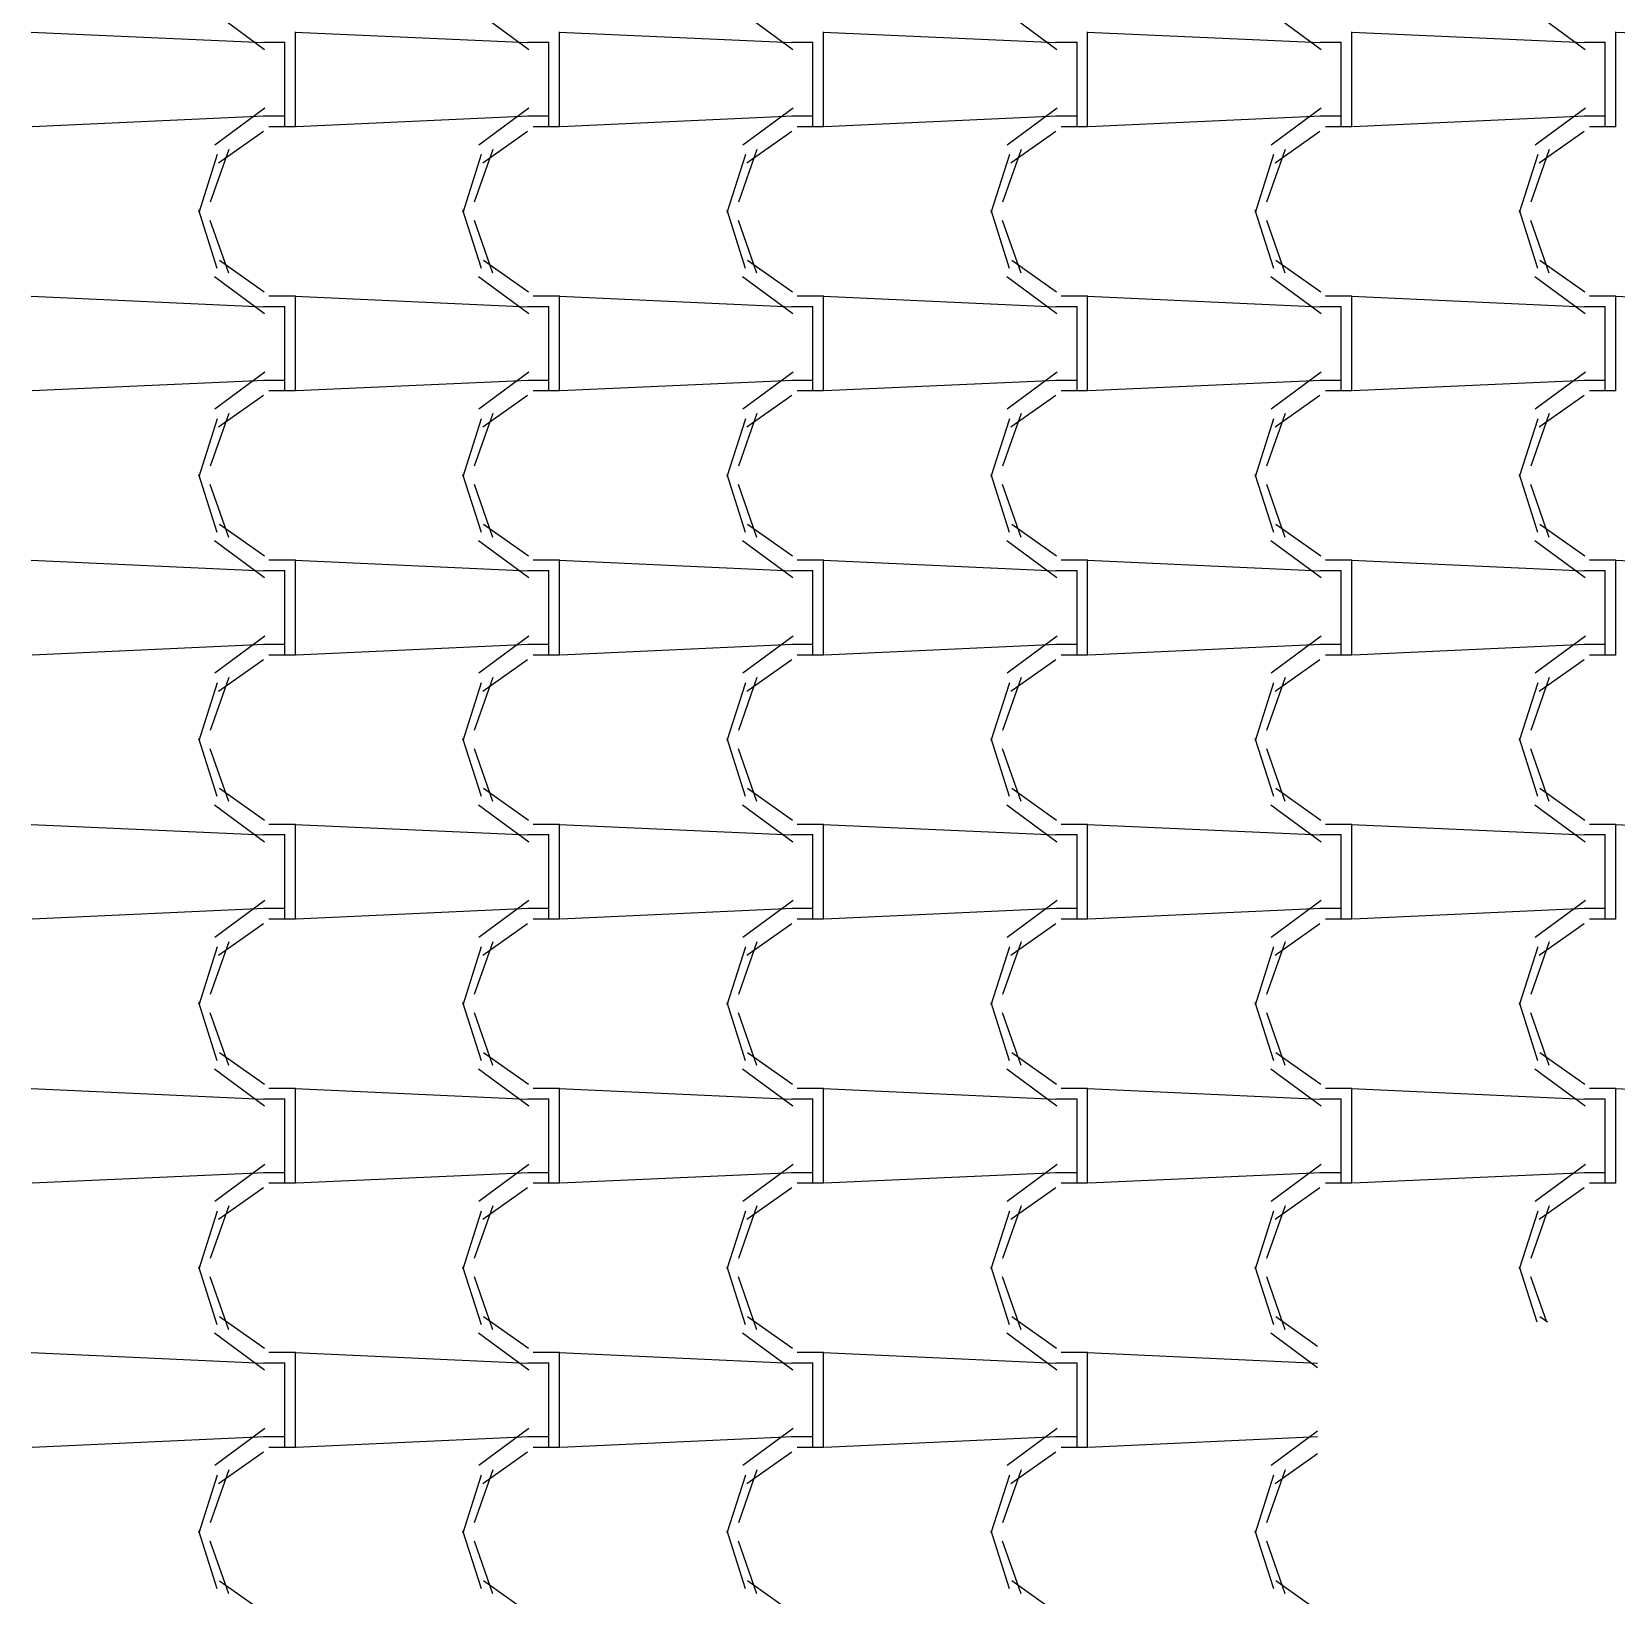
# Model space of a CAD drawing. Header units: millimetres. Extents: x -336 to -33, y -135 to 770.
# Drawn here: x -176.751 to -174.951, y 729.912 to 731.689 of the extents above; entities that cross this region are included whole.
import ezdxf

# ---------------------------------------------------------------- set-up
doc = ezdxf.new("R2010")
doc.units = ezdxf.units.MM
doc.header["$LTSCALE"] = 50
doc.header["$MEASUREMENT"] = 0
doc.layers.add('-HIDRO', color=8, linetype='CONTINUOUS')

msp = doc.modelspace()

# ---------------------------------------------------------------- linework, layer by layer
at = {"layer": '-HIDRO', "linetype": 'Continuous'}
for p, q in [((-176.5436, 731.7104), (-176.4866, 731.6684)), ((-176.2436, 731.7104), (-176.1866, 731.6684)), ((-175.9436, 731.7104), (-175.8866, 731.6684)), ((-175.6436, 731.7104), (-175.5866, 731.6684)), ((-175.3436, 731.7104), (-175.2866, 731.6684)), ((-175.0436, 731.7104), (-174.9866, 731.6684)), ((-176.4878, 731.6758), (-176.7518, 731.6878)), ((-176.1878, 731.6758), (-176.4518, 731.6878)), ((-176.4517, 731.5925), (-176.4517, 731.6885)), ((-175.8878, 731.6758), (-176.1518, 731.6878)), ((-176.1517, 731.5925), (-176.1517, 731.6885)), ((-175.5878, 731.6758), (-175.8518, 731.6878)), ((-175.8517, 731.5925), (-175.8517, 731.6885)), ((-175.2878, 731.6758), (-175.5518, 731.6878)), ((-175.5517, 731.5925), (-175.5517, 731.6885)), ((-174.9878, 731.6758), (-175.2518, 731.6878)), ((-175.2517, 731.5925), (-175.2517, 731.6885)), ((-174.6878, 731.6758), (-174.9518, 731.6878)), ((-174.9517, 731.5925), (-174.9517, 731.6885)), ((-176.4877, 731.6765), (-176.4637, 731.6765)), ((-176.4637, 731.5925), (-176.4637, 731.6765)), ((-176.1877, 731.6765), (-176.1637, 731.6765)), ((-176.1637, 731.5925), (-176.1637, 731.6765)), ((-175.8877, 731.6765), (-175.8637, 731.6765)), ((-175.8637, 731.5925), (-175.8637, 731.6765)), ((-175.5877, 731.6765), (-175.5637, 731.6765)), ((-175.5637, 731.5925), (-175.5637, 731.6765)), ((-175.2877, 731.6765), (-175.2637, 731.6765)), ((-175.2637, 731.5925), (-175.2637, 731.6765)), ((-174.9877, 731.6765), (-174.9637, 731.6765)), ((-174.9637, 731.5925), (-174.9637, 731.6765)), ((-176.4866, 731.5925), (-176.7506, 731.5805)), ((-176.4863, 731.6018), (-176.5433, 731.5598)), ((-176.4637, 731.5925), (-176.4877, 731.5925)), ((-176.4637, 731.5805), (-176.4637, 731.5925)), ((-176.4517, 731.5805), (-176.4517, 731.5925)), ((-176.1866, 731.5925), (-176.4506, 731.5805)), ((-176.1863, 731.6018), (-176.2433, 731.5598)), ((-176.1637, 731.5925), (-176.1877, 731.5925)), ((-176.1637, 731.5805), (-176.1637, 731.5925)), ((-176.1517, 731.5805), (-176.1517, 731.5925)), ((-175.8866, 731.5925), (-176.1506, 731.5805)), ((-175.8863, 731.6018), (-175.9433, 731.5598)), ((-175.8637, 731.5925), (-175.8877, 731.5925)), ((-175.8637, 731.5805), (-175.8637, 731.5925)), ((-175.8517, 731.5805), (-175.8517, 731.5925)), ((-175.5866, 731.5925), (-175.8506, 731.5805)), ((-175.5863, 731.6018), (-175.6433, 731.5598)), ((-175.5637, 731.5925), (-175.5877, 731.5925)), ((-175.5637, 731.5805), (-175.5637, 731.5925)), ((-175.5517, 731.5805), (-175.5517, 731.5925)), ((-175.2866, 731.5925), (-175.5506, 731.5805)), ((-175.2863, 731.6018), (-175.3433, 731.5598)), ((-175.2637, 731.5925), (-175.2877, 731.5925)), ((-175.2637, 731.5805), (-175.2637, 731.5925)), ((-175.2517, 731.5805), (-175.2517, 731.5925)), ((-174.9866, 731.5925), (-175.2506, 731.5805)), ((-174.9863, 731.6018), (-175.0433, 731.5598)), ((-174.9637, 731.5925), (-174.9877, 731.5925)), ((-174.9637, 731.5805), (-174.9637, 731.5925)), ((-174.9517, 731.5805), (-174.9517, 731.5925)), ((-176.4878, 731.5752), (-176.5388, 731.5392)), ((-176.4517, 731.5805), (-176.4817, 731.5805)), ((-176.1878, 731.5752), (-176.2388, 731.5392)), ((-176.1517, 731.5805), (-176.1817, 731.5805)), ((-175.8878, 731.5752), (-175.9388, 731.5392)), ((-175.8517, 731.5805), (-175.8817, 731.5805)), ((-175.5878, 731.5752), (-175.6388, 731.5392)), ((-175.5517, 731.5805), (-175.5817, 731.5805)), ((-175.2878, 731.5752), (-175.3388, 731.5392)), ((-175.2517, 731.5805), (-175.2817, 731.5805)), ((-174.9878, 731.5752), (-175.0388, 731.5392)), ((-174.9517, 731.5805), (-174.9817, 731.5805)), ((-176.5405, 731.5489), (-176.5615, 731.4829)), ((-176.5274, 731.5549), (-176.5484, 731.4949)), ((-176.2405, 731.5489), (-176.2615, 731.4829)), ((-176.2274, 731.5549), (-176.2484, 731.4949)), ((-175.9405, 731.5489), (-175.9615, 731.4829)), ((-175.9274, 731.5549), (-175.9484, 731.4949)), ((-175.6405, 731.5489), (-175.6615, 731.4829)), ((-175.6274, 731.5549), (-175.6484, 731.4949)), ((-175.3405, 731.5489), (-175.3615, 731.4829)), ((-175.3274, 731.5549), (-175.3484, 731.4949)), ((-175.0405, 731.5489), (-175.0615, 731.4829)), ((-175.0274, 731.5549), (-175.0484, 731.4949)), ((-176.5617, 731.4861), (-176.5407, 731.4201)), ((-176.2617, 731.4861), (-176.2407, 731.4201)), ((-175.9617, 731.4861), (-175.9407, 731.4201)), ((-175.6617, 731.4861), (-175.6407, 731.4201)), ((-175.3617, 731.4861), (-175.3407, 731.4201)), ((-175.0617, 731.4861), (-175.0407, 731.4201)), ((-176.5487, 731.4745), (-176.5277, 731.4145)), ((-176.2487, 731.4745), (-176.2277, 731.4145)), ((-175.9487, 731.4745), (-175.9277, 731.4145)), ((-175.6487, 731.4745), (-175.6277, 731.4145)), ((-175.3487, 731.4745), (-175.3277, 731.4145)), ((-175.0487, 731.4745), (-175.0277, 731.4145)), ((-176.538, 731.4291), (-176.487, 731.3931)), ((-176.238, 731.4291), (-176.187, 731.3931)), ((-175.938, 731.4291), (-175.887, 731.3931)), ((-175.638, 731.4291), (-175.587, 731.3931)), ((-175.338, 731.4291), (-175.287, 731.3931)), ((-175.038, 731.4291), (-174.987, 731.3931)), ((-176.5436, 731.4104), (-176.4866, 731.3684)), ((-176.2436, 731.4104), (-176.1866, 731.3684)), ((-175.9436, 731.4104), (-175.8866, 731.3684)), ((-175.6436, 731.4104), (-175.5866, 731.3684)), ((-175.3436, 731.4104), (-175.2866, 731.3684)), ((-175.0436, 731.4104), (-174.9866, 731.3684)), ((-176.4878, 731.3757), (-176.7518, 731.3877)), ((-176.4877, 731.3765), (-176.4637, 731.3765)), ((-176.4817, 731.3885), (-176.4517, 731.3885)), ((-176.4637, 731.2925), (-176.4637, 731.3765)), ((-176.1878, 731.3757), (-176.4518, 731.3877)), ((-176.4517, 731.2925), (-176.4517, 731.3885)), ((-176.1877, 731.3765), (-176.1637, 731.3765)), ((-176.1817, 731.3885), (-176.1517, 731.3885)), ((-176.1637, 731.2925), (-176.1637, 731.3765)), ((-175.8878, 731.3757), (-176.1518, 731.3877)), ((-176.1517, 731.2925), (-176.1517, 731.3885)), ((-175.8877, 731.3765), (-175.8637, 731.3765)), ((-175.8817, 731.3885), (-175.8517, 731.3885)), ((-175.8637, 731.2925), (-175.8637, 731.3765)), ((-175.5878, 731.3757), (-175.8518, 731.3877)), ((-175.8517, 731.2925), (-175.8517, 731.3885)), ((-175.5877, 731.3765), (-175.5637, 731.3765)), ((-175.5817, 731.3885), (-175.5517, 731.3885)), ((-175.5637, 731.2925), (-175.5637, 731.3765)), ((-175.2878, 731.3757), (-175.5518, 731.3877)), ((-175.5517, 731.2925), (-175.5517, 731.3885)), ((-175.2877, 731.3765), (-175.2637, 731.3765)), ((-175.2817, 731.3885), (-175.2517, 731.3885)), ((-175.2637, 731.2925), (-175.2637, 731.3765)), ((-174.9878, 731.3757), (-175.2518, 731.3877)), ((-175.2517, 731.2925), (-175.2517, 731.3885)), ((-174.9877, 731.3765), (-174.9637, 731.3765)), ((-174.9817, 731.3885), (-174.9517, 731.3885)), ((-174.9637, 731.2925), (-174.9637, 731.3765)), ((-174.6878, 731.3757), (-174.9518, 731.3877)), ((-174.9517, 731.2925), (-174.9517, 731.3885)), ((-176.4866, 731.2925), (-176.7506, 731.2805)), ((-176.4863, 731.3018), (-176.5433, 731.2598)), ((-176.4637, 731.2925), (-176.4877, 731.2925)), ((-176.4637, 731.2805), (-176.4637, 731.2925)), ((-176.4517, 731.2805), (-176.4517, 731.2925)), ((-176.1866, 731.2925), (-176.4506, 731.2805)), ((-176.1863, 731.3018), (-176.2433, 731.2598)), ((-176.1637, 731.2925), (-176.1877, 731.2925)), ((-176.1637, 731.2805), (-176.1637, 731.2925)), ((-176.1517, 731.2805), (-176.1517, 731.2925)), ((-175.8866, 731.2925), (-176.1506, 731.2805)), ((-175.8863, 731.3018), (-175.9433, 731.2598)), ((-175.8637, 731.2925), (-175.8877, 731.2925)), ((-175.8637, 731.2805), (-175.8637, 731.2925)), ((-175.8517, 731.2805), (-175.8517, 731.2925)), ((-175.5866, 731.2925), (-175.8506, 731.2805)), ((-175.5863, 731.3018), (-175.6433, 731.2598)), ((-175.5637, 731.2925), (-175.5877, 731.2925)), ((-175.5637, 731.2805), (-175.5637, 731.2925)), ((-175.5517, 731.2805), (-175.5517, 731.2925)), ((-175.2866, 731.2925), (-175.5506, 731.2805)), ((-175.2863, 731.3018), (-175.3433, 731.2598)), ((-175.2637, 731.2925), (-175.2877, 731.2925)), ((-175.2637, 731.2805), (-175.2637, 731.2925)), ((-175.2517, 731.2805), (-175.2517, 731.2925)), ((-174.9866, 731.2925), (-175.2506, 731.2805)), ((-174.9863, 731.3018), (-175.0433, 731.2598)), ((-174.9637, 731.2925), (-174.9877, 731.2925)), ((-174.9637, 731.2805), (-174.9637, 731.2925)), ((-174.9517, 731.2805), (-174.9517, 731.2925)), ((-176.4878, 731.2752), (-176.5388, 731.2392)), ((-176.4517, 731.2805), (-176.4817, 731.2805)), ((-176.1878, 731.2752), (-176.2388, 731.2392)), ((-176.1517, 731.2805), (-176.1817, 731.2805)), ((-175.8878, 731.2752), (-175.9388, 731.2392)), ((-175.8517, 731.2805), (-175.8817, 731.2805)), ((-175.5878, 731.2752), (-175.6388, 731.2392)), ((-175.5517, 731.2805), (-175.5817, 731.2805)), ((-175.2878, 731.2752), (-175.3388, 731.2392)), ((-175.2517, 731.2805), (-175.2817, 731.2805)), ((-174.9878, 731.2752), (-175.0388, 731.2392)), ((-174.9517, 731.2805), (-174.9817, 731.2805)), ((-176.5274, 731.2549), (-176.5484, 731.1949)), ((-176.2274, 731.2549), (-176.2484, 731.1949)), ((-175.9274, 731.2549), (-175.9484, 731.1949)), ((-175.6274, 731.2549), (-175.6484, 731.1949)), ((-175.3274, 731.2549), (-175.3484, 731.1949)), ((-175.0274, 731.2549), (-175.0484, 731.1949)), ((-176.5405, 731.2489), (-176.5615, 731.1829)), ((-176.2405, 731.2489), (-176.2615, 731.1829)), ((-175.9405, 731.2489), (-175.9615, 731.1829)), ((-175.6405, 731.2489), (-175.6615, 731.1829)), ((-175.3405, 731.2489), (-175.3615, 731.1829)), ((-175.0405, 731.2489), (-175.0615, 731.1829)), ((-176.5617, 731.1861), (-176.5407, 731.1201)), ((-176.2617, 731.1861), (-176.2407, 731.1201)), ((-175.9617, 731.1861), (-175.9407, 731.1201)), ((-175.6617, 731.1861), (-175.6407, 731.1201)), ((-175.3617, 731.1861), (-175.3407, 731.1201)), ((-175.0617, 731.1861), (-175.0407, 731.1201)), ((-176.5487, 731.1745), (-176.5277, 731.1145)), ((-176.2487, 731.1745), (-176.2277, 731.1145)), ((-175.9487, 731.1745), (-175.9277, 731.1145)), ((-175.6487, 731.1745), (-175.6277, 731.1145)), ((-175.3487, 731.1745), (-175.3277, 731.1145)), ((-175.0487, 731.1745), (-175.0277, 731.1145)), ((-176.5379, 731.1291), (-176.4869, 731.0931)), ((-176.238, 731.1291), (-176.187, 731.0931)), ((-175.938, 731.1291), (-175.887, 731.0931)), ((-175.638, 731.1291), (-175.587, 731.0931)), ((-175.338, 731.1291), (-175.287, 731.0931)), ((-175.038, 731.1291), (-174.987, 731.0931)), ((-176.5436, 731.1104), (-176.4866, 731.0684)), ((-176.2436, 731.1104), (-176.1866, 731.0684)), ((-175.9436, 731.1104), (-175.8866, 731.0684)), ((-175.6436, 731.1104), (-175.5866, 731.0684)), ((-175.3436, 731.1104), (-175.2866, 731.0684)), ((-175.0436, 731.1104), (-174.9866, 731.0684)), ((-176.4817, 731.0885), (-176.4517, 731.0885)), ((-176.4517, 730.9925), (-176.4517, 731.0885)), ((-176.1817, 731.0885), (-176.1517, 731.0885)), ((-176.1517, 730.9925), (-176.1517, 731.0885)), ((-175.8817, 731.0885), (-175.8517, 731.0885)), ((-175.8517, 730.9925), (-175.8517, 731.0885)), ((-175.5817, 731.0885), (-175.5517, 731.0885)), ((-175.5517, 730.9925), (-175.5517, 731.0885)), ((-175.2817, 731.0885), (-175.2517, 731.0885)), ((-175.2517, 730.9925), (-175.2517, 731.0885)), ((-174.9817, 731.0885), (-174.9517, 731.0885)), ((-174.9517, 730.9925), (-174.9517, 731.0885)), ((-176.4879, 731.0757), (-176.7519, 731.0877)), ((-176.4877, 731.0765), (-176.4637, 731.0765)), ((-176.4637, 730.9925), (-176.4637, 731.0765)), ((-176.1879, 731.0757), (-176.4519, 731.0877)), ((-176.1877, 731.0765), (-176.1637, 731.0765)), ((-176.1637, 730.9925), (-176.1637, 731.0765)), ((-175.8879, 731.0757), (-176.1519, 731.0877)), ((-175.8877, 731.0765), (-175.8637, 731.0765)), ((-175.8637, 730.9925), (-175.8637, 731.0765)), ((-175.5879, 731.0757), (-175.8519, 731.0877)), ((-175.5877, 731.0765), (-175.5637, 731.0765)), ((-175.5637, 730.9925), (-175.5637, 731.0765)), ((-175.2879, 731.0757), (-175.5519, 731.0877)), ((-175.2877, 731.0765), (-175.2637, 731.0765)), ((-175.2637, 730.9925), (-175.2637, 731.0765)), ((-174.9879, 731.0757), (-175.2519, 731.0877)), ((-174.9877, 731.0765), (-174.9637, 731.0765)), ((-174.9637, 730.9925), (-174.9637, 731.0765)), ((-174.6879, 731.0757), (-174.9519, 731.0877)), ((-176.4863, 731.0018), (-176.5433, 730.9598)), ((-176.1863, 731.0018), (-176.2433, 730.9598)), ((-175.8863, 731.0018), (-175.9433, 730.9598)), ((-175.5863, 731.0018), (-175.6433, 730.9598)), ((-175.2863, 731.0018), (-175.3433, 730.9598)), ((-174.9863, 731.0018), (-175.0433, 730.9598)), ((-176.4866, 730.9925), (-176.7506, 730.9805)), ((-176.4637, 730.9925), (-176.4877, 730.9925)), ((-176.4517, 730.9805), (-176.4817, 730.9805)), ((-176.4637, 730.9805), (-176.4637, 730.9925)), ((-176.4517, 730.9805), (-176.4517, 730.9925)), ((-176.1866, 730.9925), (-176.4506, 730.9805)), ((-176.1637, 730.9925), (-176.1877, 730.9925)), ((-176.1517, 730.9805), (-176.1817, 730.9805)), ((-176.1637, 730.9805), (-176.1637, 730.9925)), ((-176.1517, 730.9805), (-176.1517, 730.9925)), ((-175.8866, 730.9925), (-176.1506, 730.9805)), ((-175.8637, 730.9925), (-175.8877, 730.9925)), ((-175.8517, 730.9805), (-175.8817, 730.9805)), ((-175.8637, 730.9805), (-175.8637, 730.9925)), ((-175.8517, 730.9805), (-175.8517, 730.9925)), ((-175.5866, 730.9925), (-175.8506, 730.9805)), ((-175.5637, 730.9925), (-175.5877, 730.9925)), ((-175.5517, 730.9805), (-175.5817, 730.9805)), ((-175.5637, 730.9805), (-175.5637, 730.9925)), ((-175.5517, 730.9805), (-175.5517, 730.9925)), ((-175.2866, 730.9925), (-175.5506, 730.9805)), ((-175.2637, 730.9925), (-175.2877, 730.9925)), ((-175.2517, 730.9805), (-175.2817, 730.9805)), ((-175.2637, 730.9805), (-175.2637, 730.9925)), ((-175.2517, 730.9805), (-175.2517, 730.9925)), ((-174.9866, 730.9925), (-175.2506, 730.9805)), ((-174.9637, 730.9925), (-174.9877, 730.9925)), ((-174.9517, 730.9805), (-174.9817, 730.9805)), ((-174.9637, 730.9805), (-174.9637, 730.9925)), ((-174.9517, 730.9805), (-174.9517, 730.9925)), ((-176.4878, 730.9752), (-176.5388, 730.9392)), ((-176.1878, 730.9752), (-176.2388, 730.9392)), ((-175.8878, 730.9752), (-175.9388, 730.9392)), ((-175.5878, 730.9752), (-175.6388, 730.9392)), ((-175.2878, 730.9752), (-175.3388, 730.9392)), ((-174.9878, 730.9752), (-175.0388, 730.9392)), ((-176.5405, 730.9489), (-176.5615, 730.8829)), ((-176.5274, 730.9549), (-176.5484, 730.8949)), ((-176.2405, 730.9489), (-176.2615, 730.8829)), ((-176.2274, 730.9549), (-176.2484, 730.8949)), ((-175.9405, 730.9489), (-175.9615, 730.8829)), ((-175.9274, 730.9549), (-175.9484, 730.8949)), ((-175.6405, 730.9489), (-175.6615, 730.8829)), ((-175.6274, 730.9549), (-175.6484, 730.8949)), ((-175.3405, 730.9489), (-175.3615, 730.8829)), ((-175.3274, 730.9549), (-175.3484, 730.8949)), ((-175.0405, 730.9489), (-175.0615, 730.8829)), ((-175.0274, 730.9549), (-175.0484, 730.8949)), ((-176.5617, 730.8861), (-176.5407, 730.8201)), ((-176.5487, 730.8745), (-176.5277, 730.8145)), ((-176.2617, 730.8861), (-176.2407, 730.8201)), ((-176.2487, 730.8745), (-176.2277, 730.8145)), ((-175.9617, 730.8861), (-175.9407, 730.8201)), ((-175.9487, 730.8745), (-175.9277, 730.8145)), ((-175.6617, 730.8861), (-175.6407, 730.8201)), ((-175.6487, 730.8745), (-175.6277, 730.8145)), ((-175.3617, 730.8861), (-175.3407, 730.8201)), ((-175.3487, 730.8745), (-175.3277, 730.8145)), ((-175.0617, 730.8861), (-175.0407, 730.8201)), ((-175.0487, 730.8745), (-175.0277, 730.8145)), ((-176.5379, 730.8291), (-176.4869, 730.7931)), ((-176.2379, 730.8291), (-176.1869, 730.7931)), ((-175.938, 730.8291), (-175.887, 730.7931)), ((-175.638, 730.8291), (-175.587, 730.7931)), ((-175.338, 730.8291), (-175.287, 730.7931)), ((-175.038, 730.8291), (-174.987, 730.7931)), ((-176.5436, 730.8104), (-176.4866, 730.7684)), ((-176.2436, 730.8104), (-176.1866, 730.7684)), ((-175.9436, 730.8104), (-175.8866, 730.7684)), ((-175.6436, 730.8104), (-175.5866, 730.7684)), ((-175.3436, 730.8104), (-175.2866, 730.7684)), ((-175.0436, 730.8104), (-174.9866, 730.7684)), ((-176.4879, 730.7757), (-176.7519, 730.7877)), ((-176.4817, 730.7885), (-176.4517, 730.7885)), ((-176.1879, 730.7757), (-176.4519, 730.7877)), ((-176.4517, 730.6925), (-176.4517, 730.7885)), ((-176.1817, 730.7885), (-176.1517, 730.7885)), ((-175.8879, 730.7757), (-176.1519, 730.7877)), ((-176.1517, 730.6925), (-176.1517, 730.7885)), ((-175.8817, 730.7885), (-175.8517, 730.7885)), ((-175.5879, 730.7757), (-175.8519, 730.7877)), ((-175.8517, 730.6925), (-175.8517, 730.7885)), ((-175.5817, 730.7885), (-175.5517, 730.7885)), ((-175.2879, 730.7757), (-175.5519, 730.7877)), ((-175.5517, 730.6925), (-175.5517, 730.7885)), ((-175.2817, 730.7885), (-175.2517, 730.7885)), ((-174.9879, 730.7757), (-175.2519, 730.7877)), ((-175.2517, 730.6925), (-175.2517, 730.7885)), ((-174.9817, 730.7885), (-174.9517, 730.7885)), ((-174.6879, 730.7757), (-174.9519, 730.7877)), ((-174.9517, 730.6925), (-174.9517, 730.7885)), ((-176.4877, 730.7765), (-176.4637, 730.7765)), ((-176.4637, 730.6925), (-176.4637, 730.7765)), ((-176.1877, 730.7765), (-176.1637, 730.7765)), ((-176.1637, 730.6925), (-176.1637, 730.7765)), ((-175.8877, 730.7765), (-175.8637, 730.7765)), ((-175.8637, 730.6925), (-175.8637, 730.7765)), ((-175.5877, 730.7765), (-175.5637, 730.7765)), ((-175.5637, 730.6925), (-175.5637, 730.7765)), ((-175.2877, 730.7765), (-175.2637, 730.7765)), ((-175.2637, 730.6925), (-175.2637, 730.7765)), ((-174.9877, 730.7765), (-174.9637, 730.7765)), ((-174.9637, 730.6925), (-174.9637, 730.7765)), ((-176.4866, 730.6925), (-176.7506, 730.6805)), ((-176.4863, 730.7018), (-176.5433, 730.6598)), ((-176.4637, 730.6925), (-176.4877, 730.6925)), ((-176.4637, 730.6805), (-176.4637, 730.6925)), ((-176.4517, 730.6805), (-176.4517, 730.6925)), ((-176.1866, 730.6925), (-176.4506, 730.6805)), ((-176.1863, 730.7018), (-176.2433, 730.6598)), ((-176.1637, 730.6925), (-176.1877, 730.6925)), ((-176.1637, 730.6805), (-176.1637, 730.6925)), ((-176.1517, 730.6805), (-176.1517, 730.6925)), ((-175.8866, 730.6925), (-176.1506, 730.6805)), ((-175.8863, 730.7018), (-175.9433, 730.6598)), ((-175.8637, 730.6925), (-175.8877, 730.6925)), ((-175.8637, 730.6805), (-175.8637, 730.6925)), ((-175.8517, 730.6805), (-175.8517, 730.6925)), ((-175.5866, 730.6925), (-175.8506, 730.6805)), ((-175.5863, 730.7018), (-175.6433, 730.6598)), ((-175.5637, 730.6925), (-175.5877, 730.6925)), ((-175.5637, 730.6805), (-175.5637, 730.6925)), ((-175.5517, 730.6805), (-175.5517, 730.6925)), ((-175.2866, 730.6925), (-175.5506, 730.6805)), ((-175.2863, 730.7018), (-175.3433, 730.6598)), ((-175.2637, 730.6925), (-175.2877, 730.6925)), ((-175.2637, 730.6805), (-175.2637, 730.6925)), ((-175.2517, 730.6805), (-175.2517, 730.6925)), ((-174.9866, 730.6925), (-175.2506, 730.6805)), ((-174.9863, 730.7018), (-175.0433, 730.6598)), ((-174.9637, 730.6925), (-174.9877, 730.6925)), ((-174.9637, 730.6805), (-174.9637, 730.6925)), ((-174.9517, 730.6805), (-174.9517, 730.6925)), ((-176.4878, 730.6752), (-176.5388, 730.6392)), ((-176.4517, 730.6805), (-176.4817, 730.6805)), ((-176.1878, 730.6752), (-176.2388, 730.6392)), ((-176.1517, 730.6805), (-176.1817, 730.6805)), ((-175.8878, 730.6752), (-175.9388, 730.6392)), ((-175.8517, 730.6805), (-175.8817, 730.6805)), ((-175.5878, 730.6752), (-175.6388, 730.6392)), ((-175.5517, 730.6805), (-175.5817, 730.6805)), ((-175.2878, 730.6752), (-175.3388, 730.6392)), ((-175.2517, 730.6805), (-175.2817, 730.6805)), ((-174.9878, 730.6752), (-175.0388, 730.6392)), ((-174.9517, 730.6805), (-174.9817, 730.6805)), ((-176.5405, 730.6489), (-176.5615, 730.5829)), ((-176.5274, 730.6549), (-176.5484, 730.5949)), ((-176.2405, 730.6489), (-176.2615, 730.5829)), ((-176.2274, 730.6549), (-176.2484, 730.5949)), ((-175.9405, 730.6489), (-175.9615, 730.5829)), ((-175.9274, 730.6549), (-175.9484, 730.5949)), ((-175.6405, 730.6489), (-175.6615, 730.5829)), ((-175.6274, 730.6549), (-175.6484, 730.5949)), ((-175.3405, 730.6489), (-175.3615, 730.5829)), ((-175.3274, 730.6549), (-175.3484, 730.5949)), ((-175.0405, 730.6489), (-175.0615, 730.5829)), ((-175.0274, 730.6549), (-175.0484, 730.5949)), ((-176.5617, 730.5861), (-176.5407, 730.5201)), ((-176.2617, 730.5861), (-176.2407, 730.5201)), ((-175.9617, 730.5861), (-175.9407, 730.5201)), ((-175.6617, 730.5861), (-175.6407, 730.5201)), ((-175.3617, 730.5861), (-175.3407, 730.5201)), ((-175.0617, 730.5861), (-175.0407, 730.5201)), ((-176.5487, 730.5745), (-176.5277, 730.5145)), ((-176.2487, 730.5745), (-176.2277, 730.5145)), ((-175.9487, 730.5745), (-175.9277, 730.5145)), ((-175.6487, 730.5745), (-175.6277, 730.5145)), ((-175.3487, 730.5745), (-175.3277, 730.5145)), ((-175.0487, 730.5745), (-175.0277, 730.5145)), ((-176.5379, 730.5291), (-176.4869, 730.4931)), ((-176.2379, 730.5291), (-176.1869, 730.4931)), ((-175.9379, 730.5291), (-175.8869, 730.4931)), ((-175.6379, 730.5291), (-175.5869, 730.4931)), ((-175.338, 730.5291), (-175.287, 730.4931)), ((-175.038, 730.5291), (-174.987, 730.4931)), ((-176.5436, 730.5104), (-176.4866, 730.4684)), ((-176.2436, 730.5104), (-176.1866, 730.4684)), ((-175.9436, 730.5104), (-175.8866, 730.4684)), ((-175.6436, 730.5104), (-175.5866, 730.4684)), ((-175.3436, 730.5104), (-175.2866, 730.4684)), ((-175.0436, 730.5104), (-174.9866, 730.4684)), ((-176.4879, 730.4757), (-176.7519, 730.4877)), ((-176.4877, 730.4765), (-176.4637, 730.4765)), ((-176.4817, 730.4885), (-176.4517, 730.4885)), ((-176.4637, 730.3925), (-176.4637, 730.4765)), ((-176.1879, 730.4757), (-176.4519, 730.4877)), ((-176.4517, 730.3925), (-176.4517, 730.4885)), ((-176.1877, 730.4765), (-176.1637, 730.4765)), ((-176.1817, 730.4885), (-176.1517, 730.4885)), ((-176.1637, 730.3925), (-176.1637, 730.4765)), ((-175.8879, 730.4757), (-176.1519, 730.4877)), ((-176.1517, 730.3925), (-176.1517, 730.4885)), ((-175.8877, 730.4765), (-175.8637, 730.4765)), ((-175.8817, 730.4885), (-175.8517, 730.4885)), ((-175.8637, 730.3925), (-175.8637, 730.4765)), ((-175.5879, 730.4757), (-175.8519, 730.4877)), ((-175.8517, 730.3925), (-175.8517, 730.4885)), ((-175.5877, 730.4765), (-175.5637, 730.4765)), ((-175.5817, 730.4885), (-175.5517, 730.4885)), ((-175.5637, 730.3925), (-175.5637, 730.4765)), ((-175.2879, 730.4757), (-175.5519, 730.4877)), ((-175.5517, 730.3925), (-175.5517, 730.4885)), ((-175.2877, 730.4765), (-175.2637, 730.4765)), ((-175.2817, 730.4885), (-175.2517, 730.4885)), ((-175.2637, 730.3925), (-175.2637, 730.4765)), ((-174.9879, 730.4757), (-175.2519, 730.4877)), ((-175.2517, 730.3925), (-175.2517, 730.4885)), ((-174.9877, 730.4765), (-174.9637, 730.4765)), ((-174.9817, 730.4885), (-174.9517, 730.4885)), ((-174.9637, 730.3925), (-174.9637, 730.4765)), ((-174.6879, 730.4757), (-174.9519, 730.4877)), ((-174.9517, 730.3925), (-174.9517, 730.4885)), ((-176.4866, 730.3925), (-176.7506, 730.3805)), ((-176.4863, 730.4018), (-176.5433, 730.3598)), ((-176.4637, 730.3925), (-176.4877, 730.3925)), ((-176.4637, 730.3805), (-176.4637, 730.3925)), ((-176.4517, 730.3805), (-176.4517, 730.3925)), ((-176.1866, 730.3925), (-176.4506, 730.3805)), ((-176.1863, 730.4018), (-176.2433, 730.3598)), ((-176.1637, 730.3925), (-176.1877, 730.3925)), ((-176.1637, 730.3805), (-176.1637, 730.3925)), ((-176.1517, 730.3805), (-176.1517, 730.3925)), ((-175.8866, 730.3925), (-176.1506, 730.3805)), ((-175.8863, 730.4018), (-175.9433, 730.3598)), ((-175.8637, 730.3925), (-175.8877, 730.3925)), ((-175.8637, 730.3805), (-175.8637, 730.3925)), ((-175.8517, 730.3805), (-175.8517, 730.3925)), ((-175.5866, 730.3925), (-175.8506, 730.3805)), ((-175.5863, 730.4018), (-175.6433, 730.3598)), ((-175.5637, 730.3925), (-175.5877, 730.3925)), ((-175.5637, 730.3805), (-175.5637, 730.3925)), ((-175.5517, 730.3805), (-175.5517, 730.3925)), ((-175.2866, 730.3925), (-175.5506, 730.3805)), ((-175.2863, 730.4018), (-175.3433, 730.3598)), ((-175.2637, 730.3925), (-175.2877, 730.3925)), ((-175.2637, 730.3805), (-175.2637, 730.3925)), ((-175.2517, 730.3805), (-175.2517, 730.3925)), ((-174.9866, 730.3925), (-175.2506, 730.3805)), ((-174.9863, 730.4018), (-175.0433, 730.3598)), ((-174.9637, 730.3925), (-174.9877, 730.3925)), ((-174.9637, 730.3805), (-174.9637, 730.3925)), ((-174.9517, 730.3805), (-174.9517, 730.3925)), ((-176.4878, 730.3752), (-176.5388, 730.3392)), ((-176.4517, 730.3805), (-176.4817, 730.3805)), ((-176.1878, 730.3752), (-176.2388, 730.3392)), ((-176.1517, 730.3805), (-176.1817, 730.3805)), ((-175.8878, 730.3752), (-175.9388, 730.3392)), ((-175.8517, 730.3805), (-175.8817, 730.3805)), ((-175.5878, 730.3752), (-175.6388, 730.3392)), ((-175.5517, 730.3805), (-175.5817, 730.3805)), ((-175.2878, 730.3752), (-175.3388, 730.3392)), ((-175.2517, 730.3805), (-175.2817, 730.3805)), ((-174.9878, 730.3752), (-175.0388, 730.3392)), ((-174.9517, 730.3805), (-174.9817, 730.3805)), ((-176.5274, 730.3549), (-176.5484, 730.2949)), ((-176.2274, 730.3549), (-176.2484, 730.2949)), ((-175.9274, 730.3549), (-175.9484, 730.2949)), ((-175.6274, 730.3549), (-175.6484, 730.2949)), ((-175.3274, 730.3549), (-175.3484, 730.2949)), ((-175.0274, 730.3549), (-175.0484, 730.2949)), ((-176.5405, 730.3489), (-176.5615, 730.2829)), ((-176.2405, 730.3489), (-176.2615, 730.2829)), ((-175.9405, 730.3489), (-175.9615, 730.2829)), ((-175.6405, 730.3489), (-175.6615, 730.2829)), ((-175.3405, 730.3489), (-175.3615, 730.2829)), ((-175.0405, 730.3489), (-175.0615, 730.2829)), ((-176.5617, 730.2861), (-176.5407, 730.2201)), ((-176.2617, 730.2861), (-176.2407, 730.2201)), ((-175.9617, 730.2861), (-175.9407, 730.2201)), ((-175.6617, 730.2861), (-175.6407, 730.2201)), ((-175.3617, 730.2861), (-175.3407, 730.2201)), ((-175.0617, 730.2861), (-175.0415, 730.2229)), ((-176.5487, 730.2745), (-176.5277, 730.2145)), ((-176.2487, 730.2745), (-176.2277, 730.2145)), ((-175.9487, 730.2745), (-175.9277, 730.2145)), ((-175.6487, 730.2745), (-175.6277, 730.2145)), ((-175.3487, 730.2745), (-175.3277, 730.2145)), ((-175.0487, 730.2745), (-175.0306, 730.2229)), ((-176.5379, 730.2291), (-176.4869, 730.1931)), ((-176.2379, 730.2291), (-176.1869, 730.1931)), ((-175.9379, 730.2291), (-175.8869, 730.1931)), ((-175.6379, 730.2291), (-175.5869, 730.1931)), ((-175.3379, 730.2291), (-175.2906, 730.1956)), ((-175.038, 730.2291), (-175.0292, 730.2229)), ((-176.5436, 730.2104), (-176.4866, 730.1684)), ((-176.2436, 730.2104), (-176.1866, 730.1684)), ((-175.9436, 730.2104), (-175.8866, 730.1684)), ((-175.6436, 730.2104), (-175.5866, 730.1684)), ((-175.3436, 730.2104), (-175.2906, 730.1713)), ((-176.4817, 730.1885), (-176.4517, 730.1885)), ((-176.4517, 730.0925), (-176.4517, 730.1885)), ((-176.1817, 730.1885), (-176.1517, 730.1885)), ((-176.1517, 730.0925), (-176.1517, 730.1885)), ((-175.8817, 730.1885), (-175.8517, 730.1885)), ((-175.8517, 730.0925), (-175.8517, 730.1885)), ((-175.5817, 730.1885), (-175.5517, 730.1885)), ((-175.5517, 730.0925), (-175.5517, 730.1885)), ((-176.4879, 730.1757), (-176.7519, 730.1877)), ((-176.4877, 730.1765), (-176.4637, 730.1765)), ((-176.4637, 730.0925), (-176.4637, 730.1765)), ((-176.1879, 730.1757), (-176.4519, 730.1877)), ((-176.1877, 730.1765), (-176.1637, 730.1765)), ((-176.1637, 730.0925), (-176.1637, 730.1765)), ((-175.8879, 730.1757), (-176.1519, 730.1877)), ((-175.8877, 730.1765), (-175.8637, 730.1765)), ((-175.8637, 730.0925), (-175.8637, 730.1765)), ((-175.5879, 730.1757), (-175.8519, 730.1877)), ((-175.5877, 730.1765), (-175.5637, 730.1765)), ((-175.5637, 730.0925), (-175.5637, 730.1765)), ((-175.2906, 730.1759), (-175.5519, 730.1877)), ((-176.4863, 730.1018), (-176.5433, 730.0598)), ((-176.1863, 730.1018), (-176.2433, 730.0598)), ((-175.8863, 730.1018), (-175.9433, 730.0598)), ((-175.5863, 730.1018), (-175.6433, 730.0598)), ((-175.2906, 730.0987), (-175.3433, 730.0598)), ((-176.4866, 730.0925), (-176.7506, 730.0805)), ((-176.4637, 730.0925), (-176.4877, 730.0925)), ((-176.4517, 730.0805), (-176.4817, 730.0805)), ((-176.4637, 730.0805), (-176.4637, 730.0925)), ((-176.4517, 730.0805), (-176.4517, 730.0925)), ((-176.1866, 730.0925), (-176.4506, 730.0805)), ((-176.1637, 730.0925), (-176.1877, 730.0925)), ((-176.1517, 730.0805), (-176.1817, 730.0805)), ((-176.1637, 730.0805), (-176.1637, 730.0925)), ((-176.1517, 730.0805), (-176.1517, 730.0925)), ((-175.8866, 730.0925), (-176.1506, 730.0805)), ((-175.8637, 730.0925), (-175.8877, 730.0925)), ((-175.8517, 730.0805), (-175.8817, 730.0805)), ((-175.8637, 730.0805), (-175.8637, 730.0925)), ((-175.8517, 730.0805), (-175.8517, 730.0925)), ((-175.5866, 730.0925), (-175.8506, 730.0805)), ((-175.5637, 730.0925), (-175.5877, 730.0925)), ((-175.5517, 730.0805), (-175.5817, 730.0805)), ((-175.5637, 730.0805), (-175.5637, 730.0925)), ((-175.5517, 730.0805), (-175.5517, 730.0925)), ((-175.2906, 730.0923), (-175.5506, 730.0805)), ((-176.4878, 730.0752), (-176.5388, 730.0392)), ((-176.1878, 730.0752), (-176.2388, 730.0392)), ((-175.8878, 730.0752), (-175.9388, 730.0392)), ((-175.5878, 730.0752), (-175.6388, 730.0392)), ((-175.2906, 730.0733), (-175.3388, 730.0392)), ((-176.5405, 730.0489), (-176.5615, 729.9829)), ((-176.5274, 730.0549), (-176.5484, 729.9949)), ((-176.2405, 730.0489), (-176.2615, 729.9829)), ((-176.2274, 730.0549), (-176.2484, 729.9949)), ((-175.9405, 730.0489), (-175.9615, 729.9829)), ((-175.9274, 730.0549), (-175.9484, 729.9949)), ((-175.6405, 730.0489), (-175.6615, 729.9829)), ((-175.6274, 730.0549), (-175.6484, 729.9949)), ((-175.3405, 730.0489), (-175.3615, 729.9829)), ((-175.3274, 730.0549), (-175.3484, 729.9949)), ((-176.5617, 729.9861), (-176.5407, 729.9201)), ((-176.5487, 729.9745), (-176.5277, 729.9145)), ((-176.2617, 729.9861), (-176.2407, 729.9201)), ((-176.2487, 729.9745), (-176.2277, 729.9145)), ((-175.9617, 729.9861), (-175.9407, 729.9201)), ((-175.9487, 729.9745), (-175.9277, 729.9145)), ((-175.6617, 729.9861), (-175.6407, 729.9201)), ((-175.6487, 729.9745), (-175.6277, 729.9145)), ((-175.3617, 729.9861), (-175.3407, 729.9201)), ((-175.3487, 729.9745), (-175.3277, 729.9145)), ((-176.5379, 729.929), (-176.4869, 729.893)), ((-176.2379, 729.9291), (-176.1869, 729.893)), ((-175.9379, 729.9291), (-175.8869, 729.8931)), ((-175.6379, 729.9291), (-175.5869, 729.8931)), ((-175.3379, 729.9291), (-175.2906, 729.8956))]:
    msp.add_line(p, q, dxfattribs=at)

doc.saveas('drawing.dxf')
